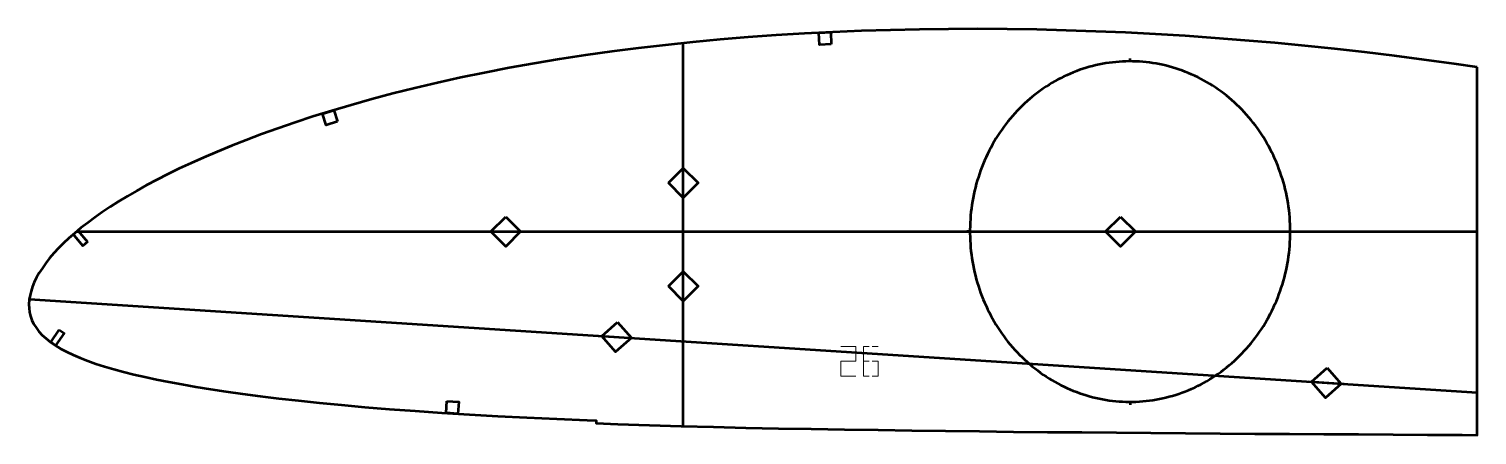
# Model space of a CAD drawing. Header units: metres. Extents: x 9 to 495, y 132 to 268.
import ezdxf

# ---------------------------------------------------------------- set-up
doc = ezdxf.new("R2010")
doc.units = ezdxf.units.M
doc.layers.add('Layer', color=1, linetype='Continuous', lineweight=50)
doc.layers.add('NumLabel', color=1, linetype='Continuous', lineweight=15)

msp = doc.modelspace()

# ---------------------------------------------------------------- linework, layer by layer
at = {"layer": 'Layer', "color": 7}
for p, q in [((228.81, 134.72), (228.81, 263.24)), ((228.81, 210.31), (228.81, 222.31)), ((25.12, 200), (495.28, 200)), ((163.22, 200), (175.22, 200)), ((369.61, 200), (381.61, 200)), ((228.81, 175.65), (228.81, 187.65)), ((9.3, 177.35), (495.28, 145.97)), ((200.42, 165.01), (212.4, 164.24)), ((438.69, 149.63), (450.67, 148.86))]:
    msp.add_line(p, q, dxfattribs=at)
at = {"layer": 'Layer'}
for p, q in [((378.81, 257.14), (378.81, 258.14)), ((325.04, 200), (324.04, 200)), ((432.59, 200), (433.59, 200)), ((378.81, 142.86), (378.81, 141.86))]:
    msp.add_line(p, q, dxfattribs=at)
for points in [[(495.28, 255.2), (487.56, 256.32), (477.56, 257.69), (467.54, 258.99), (457.51, 260.2), (447.48, 261.33), (437.45, 262.36), (427.41, 263.31), (417.38, 264.18), (407.34, 264.95), (397.32, 265.65), (387.31, 266.25), (377.32, 266.77), (367.34, 267.19), (357.39, 267.53), (347.46, 267.77), (337.56, 267.93), (327.69, 268), (317.87, 267.98), (308.09, 267.86), (298.36, 267.64), (288.67, 267.34), (279.04, 266.95), (269.47, 266.46), (259.98, 265.89), (250.56, 265.22), (241.23, 264.45), (231.98, 263.57), (222.81, 262.61), (213.75, 261.56), (204.8, 260.42), (195.98, 259.18), (187.3, 257.85), (178.76, 256.42), (170.36, 254.91), (162.13, 253.32), (154.1, 251.67), (146.29, 249.95), (138.71, 248.16), (131.35, 246.31), (124.24, 244.4), (117.37, 242.47), (110.78, 240.52), (104.49, 238.57), (98.48, 236.6), (92.75, 234.62), (87.27, 232.64), (82.06, 230.68), (77.1, 228.73), (72.38, 226.8), (67.91, 224.9), (63.66, 223.01), (59.63, 221.13), (55.79, 219.25), (52.13, 217.39), (48.66, 215.55), (45.36, 213.72), (42.23, 211.9), (39.26, 210.08), (36.44, 208.28), (33.78, 206.49), (31.25, 204.72), (28.87, 202.96), (26.62, 201.23), (24.51, 199.5), (22.54, 197.79), (20.72, 196.1), (19.04, 194.41), (17.5, 192.72), (16.1, 191.05), (14.81, 189.38), (13.65, 187.74), (12.61, 186.13), (11.71, 184.57), (10.96, 183.04), (10.35, 181.53), (9.87, 180.03), (9.52, 178.63), (9.28, 177.19), (9.16, 175.57), (9.18, 174.3), (9.33, 172.93), (9.63, 171.61), (10.1, 170.31), (10.73, 169.03), (11.54, 167.75), (12.51, 166.49), (13.64, 165.26), (14.93, 164.07), (16.4, 162.91), (18.05, 161.78), (19.87, 160.69), (21.87, 159.63), (24.04, 158.6), (26.4, 157.6), (28.94, 156.62), (31.65, 155.66), (34.55, 154.73), (37.64, 153.83), (40.92, 152.94), (44.4, 152.07), (48.09, 151.22), (51.99, 150.37), (56.13, 149.54), (60.51, 148.73), (65.15, 147.92), (70.08, 147.13), (75.3, 146.34), (80.85, 145.56), (86.74, 144.79), (92.99, 144.03), (99.63, 143.28), (106.67, 142.54), (114.11, 141.82), (121.96, 141.12), (130.2, 140.45), (138.8, 139.8), (147.75, 139.2), (157.01, 138.63), (166.55, 138.1), (176.34, 137.61), (186.34, 137.16), (196.54, 136.75), (199.61, 136.64), (199.58, 135.64), (206.88, 135.38), (217.43, 135.04), (228.13, 134.74), (238.93, 134.44), (249.81, 134.18), (260.75, 133.95), (271.8, 133.76), (282.96, 133.6), (294.22, 133.44), (305.54, 133.27), (316.89, 133.11), (328.26, 132.96), (339.66, 132.84), (351.12, 132.73), (362.65, 132.64), (374.22, 132.54), (385.82, 132.43), (397.43, 132.34), (409.05, 132.25), (420.67, 132.16), (432.28, 132.08), (443.88, 132.02), (455.48, 131.96), (467.09, 131.9), (478.69, 131.83), (490.28, 131.75), (495.28, 131.71), (495.28, 255.2)], [(278.51, 262.91), (274.52, 262.71), (274.32, 266.71), (278.31, 266.91), (278.51, 262.91)], [(432.59, 200), (432.58, 201.2), (432.54, 202.4), (432.48, 203.6), (432.4, 204.8), (432.29, 205.99), (432.16, 207.19), (432.01, 208.37), (431.83, 209.56), (431.63, 210.74), (431.41, 211.92), (431.16, 213.09), (430.89, 214.26), (430.59, 215.42), (430.28, 216.57), (429.94, 217.71), (429.58, 218.85), (429.19, 219.98), (428.79, 221.1), (428.36, 222.21), (427.91, 223.31), (427.44, 224.41), (426.94, 225.49), (426.43, 226.55), (425.89, 227.61), (425.34, 228.66), (424.76, 229.69), (424.16, 230.71), (423.55, 231.71), (422.91, 232.71), (422.25, 233.68), (421.58, 234.65), (420.88, 235.59), (420.17, 236.52), (419.44, 237.44), (418.69, 238.34), (417.92, 239.22), (417.14, 240.08), (416.34, 240.93), (415.52, 241.76), (414.68, 242.57), (413.83, 243.36), (412.97, 244.13), (412.09, 244.89), (411.19, 245.62), (410.28, 246.33), (409.36, 247.03), (408.42, 247.7), (407.47, 248.35), (406.51, 248.98), (405.54, 249.58), (404.55, 250.17), (403.55, 250.73), (402.54, 251.28), (401.53, 251.79), (400.5, 252.29), (399.46, 252.76), (398.41, 253.21), (397.35, 253.64), (396.29, 254.04), (395.22, 254.42), (394.14, 254.77), (393.05, 255.1), (391.96, 255.41), (390.86, 255.69), (389.75, 255.95), (388.65, 256.18), (387.53, 256.38), (386.42, 256.57), (385.3, 256.72), (384.17, 256.86), (383.05, 256.96), (381.92, 257.05), (380.79, 257.1), (379.66, 257.13), (378.53, 257.14), (377.4, 257.12), (376.27, 257.08), (375.14, 257.01), (374.02, 256.91), (372.89, 256.79), (371.77, 256.65), (370.65, 256.48), (369.54, 256.28), (368.43, 256.06), (367.32, 255.82), (366.22, 255.55), (365.12, 255.26), (364.03, 254.94), (362.95, 254.6), (361.87, 254.23), (360.81, 253.84), (359.75, 253.43), (358.69, 252.99), (357.65, 252.53), (356.62, 252.04), (355.59, 251.54), (354.58, 251.01), (353.57, 250.46), (352.58, 249.88), (351.6, 249.28), (350.63, 248.67), (349.68, 248.03), (348.73, 247.36), (347.8, 246.68), (346.89, 245.98), (345.98, 245.26), (345.1, 244.51), (344.22, 243.75), (343.37, 242.97), (342.53, 242.17), (341.7, 241.35), (340.89, 240.51), (340.1, 239.65), (339.32, 238.78), (338.56, 237.89), (337.82, 236.98), (337.1, 236.06), (336.4, 235.12), (335.71, 234.17), (335.05, 233.2), (334.4, 232.21), (333.77, 231.21), (333.16, 230.2), (332.58, 229.17), (332.01, 228.14), (331.46, 227.08), (330.94, 226.02), (330.44, 224.95), (329.95, 223.86), (329.49, 222.76), (329.05, 221.66), (328.64, 220.54), (328.24, 219.42), (327.87, 218.28), (327.52, 217.14), (327.19, 215.99), (326.88, 214.84), (326.6, 213.67), (326.34, 212.51), (326.11, 211.33), (325.9, 210.15), (325.71, 208.97), (325.54, 207.78), (325.4, 206.59), (325.28, 205.4), (325.19, 204.2), (325.11, 203), (325.07, 201.8), (325.04, 200.6), (325.04, 199.4), (325.07, 198.2), (325.11, 197), (325.19, 195.8), (325.28, 194.6), (325.4, 193.41), (325.54, 192.22), (325.71, 191.03), (325.9, 189.85), (326.11, 188.67), (326.34, 187.49), (326.6, 186.33), (326.88, 185.16), (327.19, 184.01), (327.52, 182.86), (327.87, 181.72), (328.24, 180.58), (328.64, 179.46), (329.05, 178.34), (329.49, 177.24), (329.95, 176.14), (330.44, 175.05), (330.94, 173.98), (331.46, 172.92), (332.01, 171.86), (332.58, 170.83), (333.16, 169.8), (333.77, 168.79), (334.4, 167.79), (335.05, 166.8), (335.71, 165.83), (336.4, 164.88), (337.1, 163.94), (337.82, 163.02), (338.56, 162.11), (339.32, 161.22), (340.1, 160.35), (340.89, 159.49), (341.7, 158.65), (342.53, 157.83), (343.37, 157.03), (344.22, 156.25), (345.1, 155.49), (345.98, 154.74), (346.89, 154.02), (347.8, 153.32), (348.73, 152.64), (349.68, 151.97), (350.63, 151.33), (351.6, 150.72), (352.58, 150.12), (353.57, 149.54), (354.58, 148.99), (355.59, 148.46), (356.62, 147.96), (357.65, 147.47), (358.69, 147.01), (359.75, 146.57), (360.81, 146.16), (361.87, 145.77), (362.95, 145.4), (364.03, 145.06), (365.12, 144.74), (366.22, 144.45), (367.32, 144.18), (368.43, 143.94), (369.54, 143.72), (370.65, 143.52), (371.77, 143.35), (372.89, 143.21), (374.02, 143.09), (375.14, 142.99), (376.27, 142.92), (377.4, 142.88), (378.53, 142.86), (379.66, 142.87), (380.79, 142.9), (381.92, 142.95), (383.05, 143.04), (384.17, 143.14), (385.3, 143.28), (386.42, 143.43), (387.53, 143.62), (388.65, 143.82), (389.75, 144.05), (390.86, 144.31), (391.96, 144.59), (393.05, 144.9), (394.14, 145.23), (395.22, 145.58), (396.29, 145.96), (397.35, 146.36), (398.41, 146.79), (399.46, 147.24), (400.5, 147.71), (401.53, 148.21), (402.54, 148.72), (403.55, 149.27), (404.55, 149.83), (405.54, 150.42), (406.51, 151.02), (407.47, 151.65), (408.42, 152.3), (409.36, 152.97), (410.28, 153.67), (411.19, 154.38), (412.09, 155.11), (412.97, 155.87), (413.83, 156.64), (414.68, 157.43), (415.52, 158.24), (416.34, 159.07), (417.14, 159.92), (417.92, 160.78), (418.69, 161.66), (419.44, 162.56), (420.17, 163.48), (420.88, 164.41), (421.58, 165.35), (422.25, 166.32), (422.91, 167.29), (423.55, 168.29), (424.16, 169.29), (424.76, 170.31), (425.34, 171.34), (425.89, 172.39), (426.43, 173.45), (426.94, 174.51), (427.44, 175.59), (427.91, 176.69), (428.36, 177.79), (428.79, 178.9), (429.19, 180.02), (429.58, 181.15), (429.94, 182.29), (430.28, 183.43), (430.59, 184.58), (430.89, 185.74), (431.16, 186.91), (431.41, 188.08), (431.63, 189.26), (431.83, 190.44), (432.01, 191.63), (432.16, 192.81), (432.29, 194.01), (432.4, 195.2), (432.48, 196.4), (432.54, 197.6), (432.58, 198.8), (432.59, 200)], [(112.72, 236.94), (108.9, 235.75), (107.71, 239.57), (111.53, 240.76), (112.72, 236.94)], [(223.81, 216.31), (228.81, 221.31), (233.81, 216.31), (228.81, 211.31), (223.81, 216.31)], [(169.22, 205), (174.22, 200), (169.22, 195), (164.22, 200), (169.22, 205)], [(375.61, 205), (380.61, 200), (375.61, 195), (370.61, 200), (375.61, 205)], [(28.77, 196.52), (27.22, 195.26), (24.05, 199.13), (25.6, 200.39), (28.77, 196.52)], [(223.81, 181.65), (228.81, 186.65), (233.81, 181.65), (228.81, 176.65), (223.81, 181.65)], [(19.28, 166.99), (20.94, 165.87), (18.12, 161.74), (16.46, 162.87), (19.28, 166.99)], [(206.73, 169.62), (211.4, 164.3), (206.09, 159.64), (201.42, 164.95), (206.73, 169.62)], [(445, 154.23), (449.67, 148.92), (444.36, 144.25), (439.69, 149.56), (445, 154.23)], [(149.42, 143.1), (153.42, 142.86), (153.17, 138.86), (149.18, 139.11), (149.42, 143.1)]]:
    msp.add_lwpolyline(points, close=True, dxfattribs=at)
at = {"layer": 'NumLabel', "color": 1}
for points in [[(281.76, 161.47), (286.76, 161.47), (286.76, 156.47), (281.76, 156.47), (281.76, 151.47), (286.76, 151.47)], [(291.26, 161.47), (289.26, 161.47), (289.26, 151.47), (291.26, 151.47)], [(294.26, 161.47), (292.26, 161.47)], [(291.26, 156.47), (289.26, 156.47)], [(292.26, 151.47), (294.26, 151.47), (294.26, 156.47), (292.26, 156.47)]]:
    msp.add_lwpolyline(points, dxfattribs=at)

doc.saveas('drawing.dxf')
